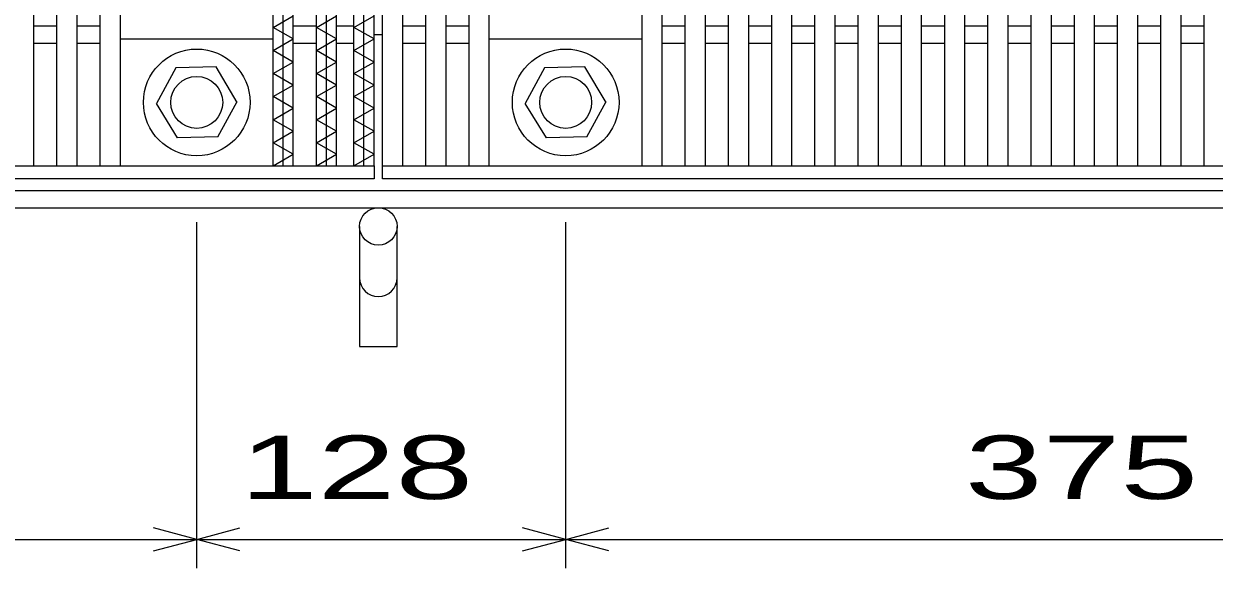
# Model space of a CAD drawing. Units: millimetres, scale not verified. Extents: x -1820 to 1731, y -1282 to 1054.
# Drawn here: x -973 to -560, y -486 to -297.2 of the extents above; entities that cross this region are included whole.
import ezdxf
from ezdxf.enums import TextEntityAlignment as Align

# ---------------------------------------------------------------- set-up
doc = ezdxf.new("R2010")
doc.units = ezdxf.units.MM
doc.header["$LTSCALE"] = 10
for name, color, linetype, lineweight in [('16', 3, 'Continuous', 25), ('19', 6, 'Continuous', 25), ('22', 4, 'Continuous', 25)]:
    doc.layers.add(name, color=color, linetype=linetype, lineweight=lineweight)
doc.styles.add('ベクトル', font='')
doc.styles.get('ベクトル').set_extended_font_data('ベクトル')

msp = doc.modelspace()

# ---------------------------------------------------------------- linework, layer by layer
at = {"layer": '16'}
for p, q in [((-969.5, -346.5), (-969.5, 644.5)), ((-961.5, -346.5), (-961.5, 644.5)), ((-954.5, -346.5), (-954.5, 644.5)), ((-946.5, -346.5), (-946.5, 644.5)), ((-939.5, -346.5), (-939.5, 644.5)), ((-886.5, -346.5), (-886.5, 644.5)), ((-879.5, -346.5), (-879.5, 644.5)), ((-871.5, -346.5), (-871.5, 644.5)), ((-864.5, -346.5), (-864.5, 644.5)), ((-858.5, -346.5), (-858.5, 644.5)), ((-851.5, -346.5), (-851.5, 644.5)), ((-848.5, -346.5), (-848.5, 644.5)), ((-841.5, -346.5), (-841.5, 644.5)), ((-833.5, -346.5), (-833.5, 644.5)), ((-826.5, -346.5), (-826.5, 644.5)), ((-818.5, -346.5), (-818.5, 644.5)), ((-811.5, -346.5), (-811.5, 644.5)), ((-758.5, -346.5), (-758.5, 644.5)), ((-751.5, -346.5), (-751.5, 644.5)), ((-743.5, -346.5), (-743.5, 644.5)), ((-736.5, -346.5), (-736.5, 644.5)), ((-728.5, -346.5), (-728.5, 644.5)), ((-721.5, -346.5), (-721.5, 644.5)), ((-713.5, -346.5), (-713.5, 644.5)), ((-706.5, -346.5), (-706.5, 644.5)), ((-698.5, -346.5), (-698.5, 644.5)), ((-691.5, -346.5), (-691.5, 644.5)), ((-683.5, -346.5), (-683.5, 644.5)), ((-676.5, -346.5), (-676.5, 644.5)), ((-668.5, -346.5), (-668.5, 644.5)), ((-661.5, -346.5), (-661.5, 644.5)), ((-653.5, -346.5), (-653.5, 644.5)), ((-646.5, -346.5), (-646.5, 644.5)), ((-638.5, -346.5), (-638.5, 644.5)), ((-631.5, -346.5), (-631.5, 644.5)), ((-623.5, -346.5), (-623.5, 644.5)), ((-616.5, -346.5), (-616.5, 644.5)), ((-608.5, -346.5), (-608.5, 644.5)), ((-601.5, -346.5), (-601.5, 644.5)), ((-593.5, -346.5), (-593.5, 644.5)), ((-586.5, -346.5), (-586.5, 644.5)), ((-578.5, -346.5), (-578.5, 644.5)), ((-571.5, -346.5), (-571.5, 644.5)), ((-563.5, -346.5), (-563.5, 644.5)), ((-855, -346.5), (-855, 197.5)), ((-868, -346.5), (-868, 85.5)), ((-883, -346.5), (-883, -26.5)), ((-886.5, -298.5), (-879.5, -294.5)), ((-871.5, -298.5), (-864.5, -294.5)), ((-858.5, -298.5), (-851.5, -294.5)), ((-969.5, -298), (-961.5, -298)), ((-954.5, -298), (-946.5, -298)), ((-879.5, -302.5), (-886.5, -298.5)), ((-879.5, -298), (-871.5, -298)), ((-864.5, -302.5), (-871.5, -298.5)), ((-864.5, -298), (-858.5, -298)), ((-851.5, -302.5), (-858.5, -298.5)), ((-841.5, -298), (-833.5, -298)), ((-826.5, -298), (-818.5, -298)), ((-751.5, -298), (-743.5, -298)), ((-736.5, -298), (-728.5, -298)), ((-721.5, -298), (-713.5, -298)), ((-706.5, -298), (-698.5, -298)), ((-691.5, -298), (-683.5, -298)), ((-676.5, -298), (-668.5, -298)), ((-661.5, -298), (-653.5, -298)), ((-646.5, -298), (-638.5, -298)), ((-631.5, -298), (-623.5, -298)), ((-616.5, -298), (-608.5, -298)), ((-601.5, -298), (-593.5, -298)), ((-586.5, -298), (-578.5, -298)), ((-571.5, -298), (-563.5, -298)), ((-969.5, -304), (-961.5, -304)), ((-954.5, -304), (-946.5, -304)), ((-939.5, -302.5), (-886.5, -302.5)), ((-886.5, -306.5), (-879.5, -302.5)), ((-879.5, -304), (-871.5, -304)), ((-871.5, -306.5), (-864.5, -302.5)), ((-864.5, -304), (-858.5, -304)), ((-858.5, -306.5), (-851.5, -302.5)), ((-841.5, -304), (-833.5, -304)), ((-826.5, -304), (-818.5, -304)), ((-811.5, -302.5), (-758.5, -302.5)), ((-751.5, -304), (-743.5, -304)), ((-736.5, -304), (-728.5, -304)), ((-721.5, -304), (-713.5, -304)), ((-706.5, -304), (-698.5, -304)), ((-691.5, -304), (-683.5, -304)), ((-676.5, -304), (-668.5, -304)), ((-661.5, -304), (-653.5, -304)), ((-646.5, -304), (-638.5, -304)), ((-631.5, -304), (-623.5, -304)), ((-616.5, -304), (-608.5, -304)), ((-601.5, -304), (-593.5, -304)), ((-586.5, -304), (-578.5, -304)), ((-571.5, -304), (-563.5, -304)), ((-879.5, -310.5), (-886.5, -306.5)), ((-864.5, -310.5), (-871.5, -306.5)), ((-851.5, -310.5), (-858.5, -306.5)), ((-920.29, -312.55), (-927, -324.84)), ((-906.3, -312.21), (-920.29, -312.55)), ((-899, -324.5), (-906.3, -312.21)), ((-886.5, -314.5), (-879.5, -310.5)), ((-871.5, -314.5), (-864.5, -310.5)), ((-858.5, -314.5), (-851.5, -310.5)), ((-792.29, -312.55), (-799, -324.84)), ((-778.3, -312.21), (-792.29, -312.55)), ((-771, -324.5), (-778.3, -312.21)), ((-879.5, -318.5), (-886.5, -314.5)), ((-864.5, -318.5), (-871.5, -314.5)), ((-851.5, -318.5), (-858.5, -314.5)), ((-886.5, -322.5), (-879.5, -318.5)), ((-871.5, -322.5), (-864.5, -318.5)), ((-858.5, -322.5), (-851.5, -318.5)), ((-919.7, -336.79), (-927, -324.84)), ((-905.71, -336.45), (-899, -324.16)), ((-879.5, -326.5), (-886.5, -322.5)), ((-864.5, -326.5), (-871.5, -322.5)), ((-851.5, -326.5), (-858.5, -322.5)), ((-791.7, -336.79), (-799, -324.84)), ((-777.71, -336.45), (-771, -324.16)), ((-886.5, -330.5), (-879.5, -326.5)), ((-871.5, -330.5), (-864.5, -326.5)), ((-858.5, -330.5), (-851.5, -326.5)), ((-879.5, -334.5), (-886.5, -330.5)), ((-886.5, -338.5), (-879.5, -334.5)), ((-864.5, -334.5), (-871.5, -330.5)), ((-871.5, -338.5), (-864.5, -334.5)), ((-851.5, -334.5), (-858.5, -330.5)), ((-858.5, -338.5), (-851.5, -334.5)), ((-905.71, -336.45), (-919.7, -336.79)), ((-879.5, -342.5), (-886.5, -338.5)), ((-864.5, -342.5), (-871.5, -338.5)), ((-851.5, -342.5), (-858.5, -338.5)), ((-777.71, -336.45), (-791.7, -336.79)), ((-886.5, -346.5), (-879.5, -342.5)), ((-871.5, -346.5), (-864.5, -342.5)), ((-858.5, -346.5), (-851.5, -342.5)), ((-1351.5, -346.5), (-851.5, -346.5)), ((-976.5, -346.5), (-969.5, -346.5)), ((-961.5, -346.5), (-954.5, -346.5)), ((-946.5, -346.5), (-939.5, -346.5)), ((-931.5, -346.5), (-924.5, -346.5)), ((-916.5, -346.5), (-909.5, -346.5)), ((-901.5, -346.5), (-894.5, -346.5)), ((-886.5, -346.5), (-879.5, -346.5)), ((-871.5, -346.5), (-864.5, -346.5)), ((-858.5, -346.5), (-851.5, -346.5)), ((-851.5, -346.5), (-851.5, -351)), ((-848.5, -346.5), (-348.5, -346.5)), ((-848.5, -351), (-848.5, -346.5)), ((-848.5, -346.5), (-841.5, -346.5)), ((-833.5, -346.5), (-826.5, -346.5)), ((-818.5, -346.5), (-811.5, -346.5)), ((-803.5, -346.5), (-796.5, -346.5)), ((-788.5, -346.5), (-781.5, -346.5)), ((-773.5, -346.5), (-766.5, -346.5)), ((-758.5, -346.5), (-751.5, -346.5)), ((-743.5, -346.5), (-736.5, -346.5)), ((-728.5, -346.5), (-721.5, -346.5)), ((-713.5, -346.5), (-706.5, -346.5)), ((-698.5, -346.5), (-691.5, -346.5)), ((-683.5, -346.5), (-676.5, -346.5)), ((-668.5, -346.5), (-661.5, -346.5)), ((-653.5, -346.5), (-646.5, -346.5)), ((-638.5, -346.5), (-631.5, -346.5)), ((-623.5, -346.5), (-616.5, -346.5)), ((-608.5, -346.5), (-601.5, -346.5)), ((-593.5, -346.5), (-586.5, -346.5)), ((-578.5, -346.5), (-571.5, -346.5)), ((-563.5, -346.5), (-556.5, -346.5)), ((-851.5, -351), (-1351.5, -351)), ((-348.5, -351), (-848.5, -351))]:
    msp.add_line(p, q, dxfattribs=at)
for centre, radius in [((-913, -324.5), 18.5), ((-785, -324.5), 18.5), ((-913, -324.5), 9), ((-785, -324.5), 9)]:
    msp.add_circle(centre, radius, dxfattribs=at)
at = {"layer": '19'}
for p, q in [((-851.5, -301), (-848.5, -301)), ((-1354, -355), (-346, -355)), ((-1360, -361), (-340, -361)), ((-856.5, -367.5), (-856.5, -409.12)), ((-843.5, -409.12), (-843.5, -367.5)), ((-856.5, -409.12), (-843.5, -409.12))]:
    msp.add_line(p, q, dxfattribs=at)
msp.add_circle((-850, -367.5), 6.5, dxfattribs=at)
msp.add_arc((-850, -385.34), 6.5, 180, 0, dxfattribs=at)
at = {"layer": '22'}
for p, q in [((-913, -486), (-913, -366)), ((-785, -486), (-785, -366)), ((-913, -476), (-928, -472)), ((-913, -476), (-898, -472)), ((-785, -476), (-800, -472)), ((-785, -476), (-770, -472)), ((-1288, -476), (-913, -476)), ((-928, -480), (-913, -476)), ((-898, -480), (-913, -476)), ((-913, -476), (-785, -476)), ((-800, -480), (-785, -476)), ((-770, -480), (-785, -476)), ((-785, -476), (-410, -476))]:
    msp.add_line(p, q, dxfattribs=at)

# ---------------------------------------------------------------- texts
at = {"layer": '22', "color": 2, "style": 'ベクトル', "width": 1.65}
for s, p in [(' 128 ', (-911.5, -451)), (' 375 ', (-660, -451))]:
    msp.add_text(s, height=21.99, dxfattribs=at).set_placement(p, align=Align.MIDDLE_LEFT)

doc.saveas('drawing.dxf')
